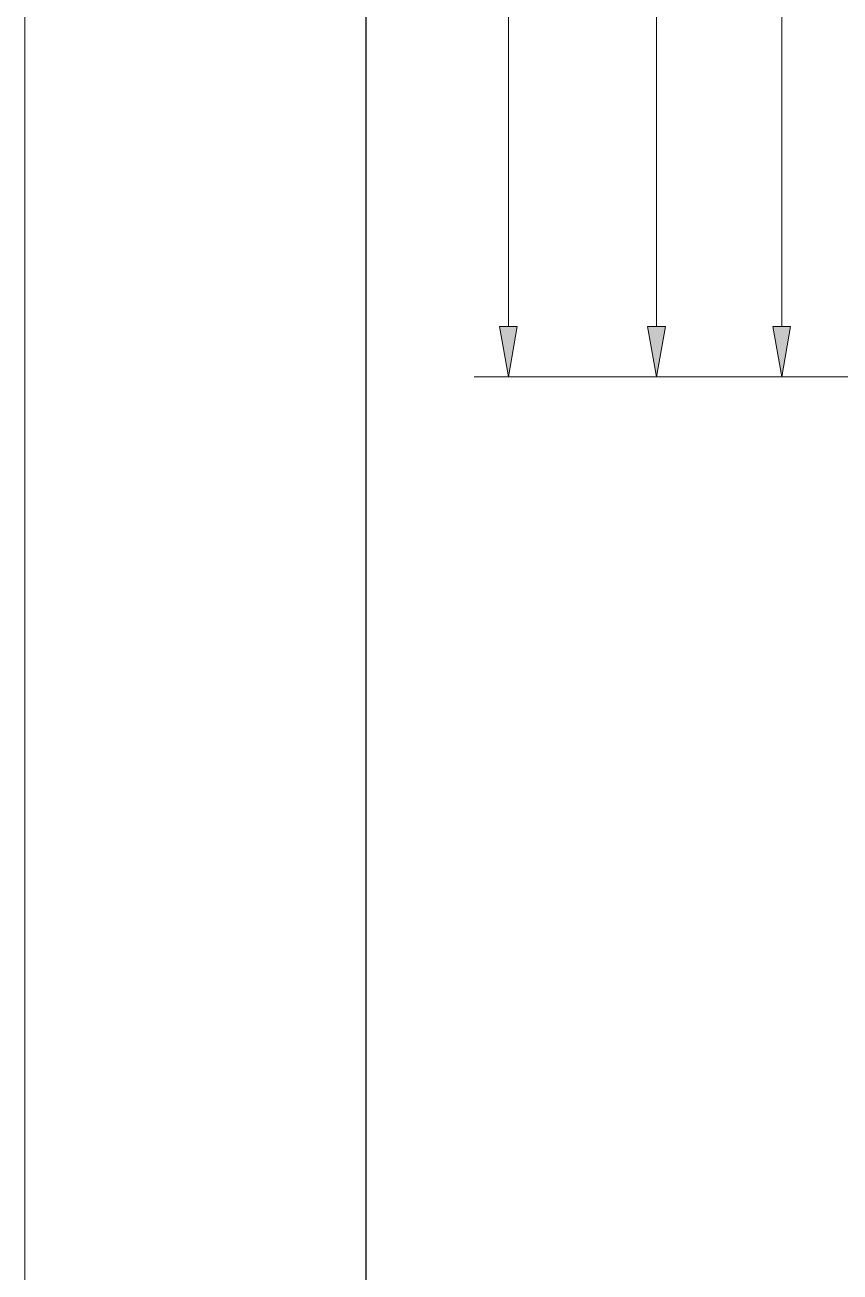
# Model space of a CAD drawing. Extents: x 0 to 297, y 0 to 532.
# Drawn here: x 0 to 47.8, y 74.2 to 147.3 of the extents above; entities that cross this region are included whole.
import ezdxf

# ---------------------------------------------------------------- set-up
doc = ezdxf.new("R2010")
doc.units = 0

msp = doc.modelspace()

# ---------------------------------------------------------------- linework, layer by layer
at = {"color": 7, "lineweight": 13}
for p, q in [((0, 0), (0, 420)), ((28.346, 129.662), (28.346, 368.253)), ((37.028, 129.662), (37.028, 284.853)), ((44.368, 129.662), (44.368, 208.253)), ((82.284, 126.708), (26.346, 126.708)), ((82.284, 126.708), (35.028, 126.708)), ((82.284, 126.708), (42.368, 126.708))]:
    msp.add_line(p, q, dxfattribs=at)
at = {"color": 7, "lineweight": 30}
msp.add_line((20, 5), (20, 415), dxfattribs=at)
at = {"color": 7, "lineweight": 13}
for points in [[(27.825, 129.662), (28.346, 126.708), (28.867, 129.662)], [(36.507, 129.662), (37.028, 126.708), (37.549, 129.662)], [(43.847, 129.662), (44.368, 126.708), (44.889, 129.662)]]:
    msp.add_lwpolyline(points, close=True, dxfattribs=at)
for points in [[(27.825, 129.662), (28.346, 126.708), (27.825, 129.662), (28.867, 129.662)], [(36.507, 129.662), (37.028, 126.708), (36.507, 129.662), (37.549, 129.662)], [(43.847, 129.662), (44.368, 126.708), (43.847, 129.662), (44.889, 129.662)]]:
    msp.add_solid(points, dxfattribs=at)

doc.saveas('drawing.dxf')
